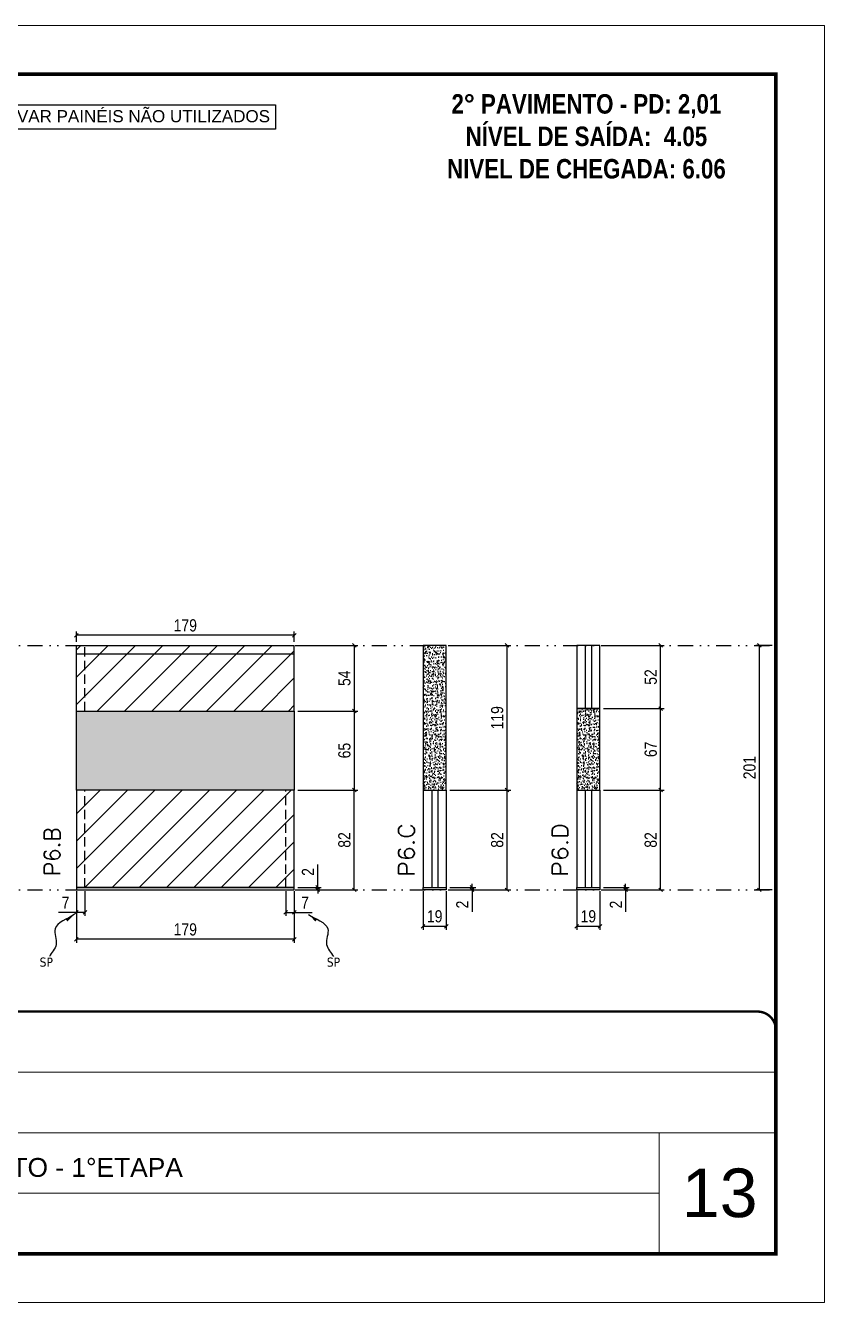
# Model space of a CAD drawing. Extents: x 14400 to 24104, y -21631 to 6985.
# Drawn here: x 15242 to 15898, y 2489 to 3539 of the extents above; entities that cross this region are included whole.
import ezdxf
from ezdxf.enums import TextEntityAlignment as Align

# ---------------------------------------------------------------- set-up
doc = ezdxf.new("R2010")
doc.units = 0
for name, pattern in [('CONTINUO', [0]), ('DASHED', [0.75, 0.5, -0.25]), ('DIVIDE2', [0.625, 0.25, -0.125, 0, -0.125, 0, -0.125]), ('HIDDEN', [0.375, 0.25, -0.125])]:
    doc.linetypes.add(name, pattern=pattern)
for name, color, linetype, lineweight in [('CARIMBO', 255, 'Continuous', 9), ('Folhas', 255, 'Continuous', 9), ('Hachura', 251, 'Continuous', 9), ('SARRAFO DE PRESSAO', 251, 'DASHED', 9), ('Texto Seção', 7, 'Continuous', 15)]:
    doc.layers.add(name, color=color, linetype=linetype, lineweight=lineweight)
for name, color, linetype in [('COTA', 241, 'Continuous'), ('NOMENCLATURA', 7, 'Continuous'), ('Nível', 160, 'Continuous'), ('Painéis', 200, 'Continuous'), ('SARR_2.2x7', 40, 'Continuous'), ('texto', 7, 'Continuous')]:
    doc.layers.add(name, color=color, linetype=linetype)
doc.styles.add('ARIAL', font='arial.ttf')
doc.styles.add('COTA TECNICA', font='techl___.ttf', dxfattribs={"height": 10})
doc.styles.add('COTA TECNICA-50', font='techl___.ttf', dxfattribs={"height": 10})
doc.styles.add('REGUA-120', font='ROMANS.shx', dxfattribs={"height": 15})
doc.styles.add('ROMANC', font='techb___.ttf', dxfattribs={"height": 2.5})
doc.styles.get("Standard").update_dxf_attribs({"font": 'arial.ttf'})
doc.dimstyles.new('COTA PAINEL-50', dxfattribs={"dimtxt": 10, "dimasz": 3, "dimexe": 3, "dimexo": 3, "dimgap": 3, "dimtad": 1, "dimdec": 1, "dimzin": 12, "dimdsep": 46, "dimtxsty": 'COTA TECNICA-50', "dimblk1": 'OBLIQUE', "dimblk2": 'OBLIQUE', "dimsah": 1, "dimcen": 0.9, "dimclrd": 4, "dimclre": 4, "dimclrt": 240, "dimadec": 1, "dimazin": 3, "dimtfac": 1, "dimtdec": 1, "dimtmove": 0, "dimatfit": 3, "dimfxl": 1, "dimtolj": 1, "dimtzin": 12, "dimarcsym": 0})
doc.dimstyles.new('PAINEL', dxfattribs={"dimtxt": 10, "dimasz": 3, "dimexe": 3, "dimexo": 3, "dimgap": 3, "dimtad": 1, "dimdec": 1, "dimzin": 12, "dimdsep": 46, "dimtxsty": 'COTA TECNICA', "dimblk1": 'OBLIQUE', "dimblk2": 'OBLIQUE', "dimsah": 1, "dimcen": 0.9, "dimclrd": 4, "dimclre": 4, "dimclrt": 240, "dimadec": 1, "dimazin": 3, "dimtfac": 1, "dimtdec": 1, "dimtmove": 0, "dimatfit": 3, "dimfxl": 1, "dimtolj": 1, "dimtzin": 12, "dimarcsym": 0})
doc.dimstyles.get("Standard").update_dxf_attribs({"dimtxt": 0.18, "dimasz": 0.18, "dimexe": 0.18, "dimexo": 0.0625, "dimgap": 0.09, "dimtad": 0, "dimtih": 1, "dimtoh": 1, "dimdec": 4, "dimzin": 0, "dimdsep": 46, "dimtxsty": 'Standard', "dimcen": 0.09, "dimadec": 0, "dimazin": 0, "dimtfac": 1, "dimtdec": 4, "dimtofl": 0, "dimtmove": 0, "dimatfit": 3, "dimfxl": 1, "dimtolj": 1, "dimtzin": 0, "dimarcsym": 0})

# ---------------------------------------------------------------- blocks, each defined once
blk = doc.blocks.new('9999999999')
at = {"color": 30, "linetype": 'CONTINUO'}
for p, q in [((98564.6, 34379.6), (99584, 34379.6)), ((98564.6, 34329.8), (99488, 34329.8)), ((99584, 34329.8), (99488, 34329.8)), ((99488, 34329.8), (99488, 34230.2)), ((98564.6, 34280), (99488, 34280))]:
    blk.add_line(p, q, dxfattribs=at)
at = {"color": 30, "linetype": 'CONTINUO', "const_width": 2}
blk.add_lwpolyline([(99584, 34230.2), (99584, 34414.4, 0.414214), (99569, 34429.4), (98229, 34429.4, 0.414214), (98214, 34414.4), (98214, 34245.2, 0.414214), (98229, 34230.2), (99584, 34230.2)], format="xyb", dxfattribs=at)
at = {"layer": 'Folhas'}
blk.add_lwpolyline([(98139, 34190.2), (99624, 34190.2), (99624, 35240.2), (98139, 35240.2)], close=True, dxfattribs=at)
at = {"layer": 'Folhas', "color": 30, "const_width": 3}
blk.add_lwpolyline([(98214, 34230.2), (99584, 34230.2), (99584, 35200.2), (98214, 35200.2)], close=True, dxfattribs=at)
at = {"color": 7, "linetype": 'Continuous', "ltscale": 5, "style": 'ARIAL'}
blk.add_text('2°PAVIMENTO - 1°ETAPA', height=15.483, dxfattribs=at).set_placement((98837.7, 34293.5))
blk = doc.blocks.new('_Oblique')
at = {"color": 0, "linetype": 'ByBlock', "lineweight": -2}
blk.add_line((-0.5, -0.5), (0.5, 0.5), dxfattribs=at)
blk = doc.blocks.new('*D816')
at = {"layer": 'COTA', "color": 4, "lineweight": -2, "transparency": 16777216}
for p, q in [((15283.6, 2827.3), (15283.6, 2784.6)), ((15462.6, 2827.3), (15462.6, 2784.6)), ((15462.6, 2787.6), (15283.6, 2787.6))]:
    blk.add_line(p, q, dxfattribs=at)
at = {"layer": 'Defpoints', "color": 0, "transparency": 16777216}
for p in [(15283.6, 2830.3), (15462.6, 2830.3), (15283.6, 2787.6)]:
    blk.add_point(p, dxfattribs=at)
at = {"layer": 'COTA', "color": 4, "lineweight": -2, "transparency": 16777216, "xscale": 3, "yscale": 3, "zscale": 3, "rotation": 180}
blk.add_blockref('_Oblique', (15283.6, 2787.6), dxfattribs=at)
at = {"layer": 'COTA', "color": 4, "lineweight": -2, "transparency": 16777216, "xscale": 3, "yscale": 3, "zscale": 3}
blk.add_blockref('_Oblique', (15462.6, 2787.6), dxfattribs=at)
at = {"layer": 'COTA', "color": 240, "transparency": 16777216, "insert": (15373.1, 2795.7), "char_height": 10, "attachment_point": 5, "style": 'COTA TECNICA'}
blk.add_mtext('\\A1;179', dxfattribs=at)
blk = doc.blocks.new('*D817')
at = {"layer": 'COTA', "color": 4, "lineweight": -2, "transparency": 16777216}
for p, q in [((15455.6, 2827.3), (15455.6, 2806.8)), ((15462.6, 2825.3), (15462.6, 2806.8)), ((15455.6, 2809.8), (15462.6, 2809.8)), ((15462.6, 2809.8), (15477.3, 2809.8))]:
    blk.add_line(p, q, dxfattribs=at)
at = {"layer": 'Defpoints', "color": 0, "transparency": 16777216}
for p in [(15455.6, 2830.3), (15462.6, 2828.3), (15462.6, 2809.8)]:
    blk.add_point(p, dxfattribs=at)
at = {"layer": 'COTA', "color": 4, "lineweight": -2, "transparency": 16777216, "xscale": 3, "yscale": 3, "zscale": 3, "rotation": 180}
blk.add_blockref('_Oblique', (15455.6, 2809.8), dxfattribs=at)
at = {"layer": 'COTA', "color": 4, "lineweight": -2, "transparency": 16777216, "xscale": 3, "yscale": 3, "zscale": 3}
blk.add_blockref('_Oblique', (15462.6, 2809.8), dxfattribs=at)
at = {"layer": 'COTA', "color": 240, "transparency": 16777216, "insert": (15471.5, 2817.8), "char_height": 10, "attachment_point": 5, "style": 'COTA TECNICA-50'}
blk.add_mtext('\\A1;7', dxfattribs=at)
blk = doc.blocks.new('*D818')
at = {"layer": 'COTA', "color": 4, "lineweight": -2, "transparency": 16777216}
for p, q in [((15283.6, 2825.3), (15283.6, 2806.8)), ((15290.6, 2827.3), (15290.6, 2806.8)), ((15283.6, 2809.8), (15268.9, 2809.8)), ((15290.6, 2809.8), (15283.6, 2809.8))]:
    blk.add_line(p, q, dxfattribs=at)
at = {"layer": 'Defpoints', "color": 0, "transparency": 16777216}
for p in [(15283.6, 2828.3), (15290.6, 2830.3), (15283.6, 2809.8)]:
    blk.add_point(p, dxfattribs=at)
at = {"layer": 'COTA', "color": 4, "lineweight": -2, "transparency": 16777216, "xscale": 3, "yscale": 3, "zscale": 3, "rotation": 180}
blk.add_blockref('_Oblique', (15283.6, 2809.8), dxfattribs=at)
at = {"layer": 'COTA', "color": 4, "lineweight": -2, "transparency": 16777216, "xscale": 3, "yscale": 3, "zscale": 3}
blk.add_blockref('_Oblique', (15290.6, 2809.8), dxfattribs=at)
at = {"layer": 'COTA', "color": 240, "transparency": 16777216, "insert": (15274.7, 2817.8), "char_height": 10, "attachment_point": 5, "style": 'COTA TECNICA-50'}
blk.add_mtext('\\A1;7', dxfattribs=at)
blk = doc.blocks.new('*D820')
at = {"layer": 'COTA', "color": 4, "linetype": 'ByBlock', "lineweight": -2, "transparency": 16777216}
for p, q in [((15465.6, 2910.3), (15515, 2910.3)), ((15512, 2828.3), (15512, 2910.3)), ((15465.6, 2828.3), (15515, 2828.3))]:
    blk.add_line(p, q, dxfattribs=at)
at = {"layer": 'Defpoints', "color": 0, "linetype": 'ByBlock', "transparency": 16777216}
for p in [(15462.6, 2910.3), (15512, 2910.3), (15462.6, 2828.3)]:
    blk.add_point(p, dxfattribs=at)
at = {"layer": 'COTA', "color": 4, "linetype": 'ByBlock', "lineweight": -2, "transparency": 16777216, "xscale": 3, "yscale": 3, "zscale": 3}
for p, rotation in [((15512, 2910.3), 90), ((15512, 2828.3), 270)]:
    blk.add_blockref('_Oblique', p, dxfattribs=dict(at, rotation=rotation))
at = {"layer": 'COTA', "color": 240, "linetype": 'ByBlock', "transparency": 16777216, "insert": (15503.9, 2869.3), "char_height": 10, "attachment_point": 5, "rotation": 90, "style": 'COTA TECNICA'}
blk.add_mtext('\\A1;82', dxfattribs=at)
blk = doc.blocks.new('*D819')
at = {"layer": 'COTA', "color": 4, "lineweight": -2, "transparency": 16777216}
for p, q in [((15481.9, 2830.3), (15481.9, 2849.1)), ((15465.6, 2830.3), (15484.9, 2830.3)), ((15465.6, 2828.3), (15484.9, 2828.3)), ((15481.9, 2828.3), (15481.9, 2830.3)), ((15481.9, 2828.3), (15481.9, 2825.3))]:
    blk.add_line(p, q, dxfattribs=at)
at = {"layer": 'Defpoints', "color": 0, "transparency": 16777216}
for p in [(15462.6, 2830.3), (15462.6, 2828.3), (15481.9, 2828.3)]:
    blk.add_point(p, dxfattribs=at)
at = {"layer": 'COTA', "color": 4, "lineweight": -2, "transparency": 16777216, "xscale": 3, "yscale": 3, "zscale": 3}
for p, rotation in [((15481.9, 2830.3), 270), ((15481.9, 2828.3), 90)]:
    blk.add_blockref('_Oblique', p, dxfattribs=dict(at, rotation=rotation))
at = {"layer": 'COTA', "color": 240, "transparency": 16777216, "insert": (15473.9, 2843), "char_height": 10, "attachment_point": 5, "rotation": 90, "style": 'COTA TECNICA-50'}
blk.add_mtext('\\A1;2', dxfattribs=at)
blk = doc.blocks.new('*D821')
at = {"layer": 'COTA', "color": 4, "linetype": 'ByBlock', "lineweight": -2, "transparency": 16777216}
for p, q in [((15465.6, 2910.3), (15515, 2910.3)), ((15512, 2828.3), (15512, 2910.3)), ((15465.6, 2828.3), (15515, 2828.3))]:
    blk.add_line(p, q, dxfattribs=at)
at = {"layer": 'Defpoints', "color": 0, "linetype": 'ByBlock', "transparency": 16777216}
for p in [(15462.6, 2910.3), (15512, 2910.3), (15462.6, 2828.3)]:
    blk.add_point(p, dxfattribs=at)
at = {"layer": 'COTA', "color": 4, "linetype": 'ByBlock', "lineweight": -2, "transparency": 16777216, "xscale": 3, "yscale": 3, "zscale": 3}
for p, rotation in [((15512, 2910.3), 90), ((15512, 2828.3), 270)]:
    blk.add_blockref('_Oblique', p, dxfattribs=dict(at, rotation=rotation))
at = {"layer": 'COTA', "color": 240, "linetype": 'ByBlock', "transparency": 16777216, "insert": (15503.9, 2869.3), "char_height": 10, "attachment_point": 5, "rotation": 90, "style": 'COTA TECNICA'}
blk.add_mtext('\\A1;82', dxfattribs=at)
blk = doc.blocks.new('*D822')
at = {"layer": 'COTA', "color": 4, "lineweight": -2, "transparency": 16777216}
for p, q in [((15855.5, 3029.3), (15842, 3029.3)), ((15845, 2828.3), (15845, 3029.3)), ((15855.5, 2828.3), (15842, 2828.3))]:
    blk.add_line(p, q, dxfattribs=at)
at = {"layer": 'Defpoints', "color": 0, "transparency": 16777216}
for p in [(15845, 3029.3), (15858.5, 3029.3), (15858.5, 2828.3)]:
    blk.add_point(p, dxfattribs=at)
at = {"layer": 'COTA', "color": 4, "lineweight": -2, "transparency": 16777216, "xscale": 3, "yscale": 3, "zscale": 3}
for p, rotation in [((15845, 3029.3), 90), ((15845, 2828.3), 270)]:
    blk.add_blockref('_Oblique', p, dxfattribs=dict(at, rotation=rotation))
at = {"layer": 'COTA', "color": 240, "transparency": 16777216, "insert": (15836.9, 2928.8), "char_height": 10, "attachment_point": 5, "rotation": 90, "style": 'COTA TECNICA'}
blk.add_mtext('\\A1;201', dxfattribs=at)
blk = doc.blocks.new('*D823')
at = {"layer": 'COTA', "color": 4, "lineweight": -2, "transparency": 16777216}
for p, q in [((15568.6, 2827.3), (15568.6, 2795.4)), ((15587.6, 2827.3), (15587.6, 2795.4)), ((15568.6, 2798.4), (15587.6, 2798.4))]:
    blk.add_line(p, q, dxfattribs=at)
at = {"layer": 'Defpoints', "color": 0, "transparency": 16777216}
for p in [(15568.6, 2830.3), (15587.6, 2830.3), (15587.6, 2798.4)]:
    blk.add_point(p, dxfattribs=at)
at = {"layer": 'COTA', "color": 4, "lineweight": -2, "transparency": 16777216, "xscale": 3, "yscale": 3, "zscale": 3, "rotation": 180}
blk.add_blockref('_Oblique', (15568.6, 2798.4), dxfattribs=at)
at = {"layer": 'COTA', "color": 4, "lineweight": -2, "transparency": 16777216, "xscale": 3, "yscale": 3, "zscale": 3}
blk.add_blockref('_Oblique', (15587.6, 2798.4), dxfattribs=at)
at = {"layer": 'COTA', "color": 240, "transparency": 16777216, "insert": (15578.1, 2806.5), "char_height": 10, "attachment_point": 5, "style": 'COTA TECNICA'}
blk.add_mtext('\\A1;19', dxfattribs=at)
blk = doc.blocks.new('*D824')
at = {"layer": 'COTA', "color": 4, "lineweight": -2, "transparency": 16777216}
for p, q in [((15590.6, 2830.3), (15611.8, 2830.3)), ((15590.6, 2828.3), (15611.8, 2828.3)), ((15608.8, 2830.3), (15608.8, 2833.3)), ((15608.8, 2830.3), (15608.8, 2828.3)), ((15608.8, 2828.3), (15608.8, 2810.2))]:
    blk.add_line(p, q, dxfattribs=at)
at = {"layer": 'Defpoints', "color": 0, "transparency": 16777216}
for p in [(15587.6, 2830.3), (15587.6, 2828.3), (15608.8, 2830.3)]:
    blk.add_point(p, dxfattribs=at)
at = {"layer": 'COTA', "color": 4, "lineweight": -2, "transparency": 16777216, "xscale": 3, "yscale": 3, "zscale": 3}
for p, rotation in [((15608.8, 2830.3), 270), ((15608.8, 2828.3), 90)]:
    blk.add_blockref('_Oblique', p, dxfattribs=dict(at, rotation=rotation))
at = {"layer": 'COTA', "color": 240, "transparency": 16777216, "insert": (15600.8, 2816.2), "char_height": 10, "attachment_point": 5, "rotation": 90, "style": 'COTA TECNICA-50'}
blk.add_mtext('\\A1;2', dxfattribs=at)
blk = doc.blocks.new('*D825')
at = {"layer": 'COTA', "color": 4, "lineweight": -2, "transparency": 16777216}
for p, q in [((15590.6, 2910.3), (15640.6, 2910.3)), ((15637.6, 2828.3), (15637.6, 2910.3)), ((15590.6, 2828.3), (15640.6, 2828.3))]:
    blk.add_line(p, q, dxfattribs=at)
at = {"layer": 'Defpoints', "color": 0, "transparency": 16777216}
for p in [(15587.6, 2910.3), (15637.6, 2910.3), (15587.6, 2828.3)]:
    blk.add_point(p, dxfattribs=at)
at = {"layer": 'COTA', "color": 4, "lineweight": -2, "transparency": 16777216, "xscale": 3, "yscale": 3, "zscale": 3}
for p, rotation in [((15637.6, 2910.3), 90), ((15637.6, 2828.3), 270)]:
    blk.add_blockref('_Oblique', p, dxfattribs=dict(at, rotation=rotation))
at = {"layer": 'COTA', "color": 240, "transparency": 16777216, "insert": (15629.5, 2869.3), "char_height": 10, "attachment_point": 5, "rotation": 90, "style": 'COTA TECNICA-50'}
blk.add_mtext('\\A1;82', dxfattribs=at)
blk = doc.blocks.new('*D826')
at = {"layer": 'COTA', "color": 4, "lineweight": -2, "transparency": 16777216}
for p, q in [((15590.6, 3029.3), (15640.6, 3029.3)), ((15637.6, 2910.3), (15637.6, 3029.3)), ((15590.6, 2910.3), (15640.6, 2910.3))]:
    blk.add_line(p, q, dxfattribs=at)
at = {"layer": 'Defpoints', "color": 0, "transparency": 16777216}
for p in [(15587.6, 3029.3), (15637.6, 3029.3), (15587.6, 2910.3)]:
    blk.add_point(p, dxfattribs=at)
at = {"layer": 'COTA', "color": 4, "lineweight": -2, "transparency": 16777216, "xscale": 3, "yscale": 3, "zscale": 3}
for p, rotation in [((15637.6, 3029.3), 90), ((15637.6, 2910.3), 270)]:
    blk.add_blockref('_Oblique', p, dxfattribs=dict(at, rotation=rotation))
at = {"layer": 'COTA', "color": 240, "transparency": 16777216, "insert": (15629.5, 2969.8), "char_height": 10, "attachment_point": 5, "rotation": 90, "style": 'COTA TECNICA'}
blk.add_mtext('\\A1;119', dxfattribs=at)
blk = doc.blocks.new('*D1976')
at = {"layer": 'COTA', "color": 4, "lineweight": -2, "transparency": 16777216}
for p, q in [((15465.6, 2975.3), (15515, 2975.3)), ((15512, 2975.3), (15512, 2910.3)), ((15465.6, 2910.3), (15515, 2910.3))]:
    blk.add_line(p, q, dxfattribs=at)
at = {"layer": 'Defpoints', "color": 0, "transparency": 16777216}
for p in [(15462.6, 2975.3), (15462.6, 2910.3), (15512, 2910.3)]:
    blk.add_point(p, dxfattribs=at)
at = {"layer": 'COTA', "color": 4, "lineweight": -2, "transparency": 16777216, "xscale": 3, "yscale": 3, "zscale": 3}
for p, rotation in [((15512, 2975.3), 90), ((15512, 2910.3), 270)]:
    blk.add_blockref('_Oblique', p, dxfattribs=dict(at, rotation=rotation))
at = {"layer": 'COTA', "color": 240, "transparency": 16777216, "insert": (15503.9, 2942.8), "char_height": 10, "attachment_point": 5, "rotation": 90, "style": 'COTA TECNICA'}
blk.add_mtext('\\A1;65', dxfattribs=at)
blk = doc.blocks.new('*D1977')
at = {"layer": 'COTA', "color": 4, "lineweight": -2, "transparency": 16777216}
for p, q in [((15283.6, 3032.3), (15283.6, 3040.6)), ((15462.6, 3037.6), (15283.6, 3037.6)), ((15462.6, 3032.3), (15462.6, 3040.6))]:
    blk.add_line(p, q, dxfattribs=at)
at = {"layer": 'Defpoints', "color": 0, "transparency": 16777216}
for p in [(15283.6, 3037.6), (15283.6, 3029.3), (15462.6, 3029.3)]:
    blk.add_point(p, dxfattribs=at)
at = {"layer": 'COTA', "color": 4, "lineweight": -2, "transparency": 16777216, "xscale": 3, "yscale": 3, "zscale": 3, "rotation": 180}
blk.add_blockref('_Oblique', (15283.6, 3037.6), dxfattribs=at)
at = {"layer": 'COTA', "color": 4, "lineweight": -2, "transparency": 16777216, "xscale": 3, "yscale": 3, "zscale": 3}
blk.add_blockref('_Oblique', (15462.6, 3037.6), dxfattribs=at)
at = {"layer": 'COTA', "color": 240, "transparency": 16777216, "insert": (15373.1, 3045.7), "char_height": 10, "attachment_point": 5, "style": 'COTA TECNICA'}
blk.add_mtext('\\A1;179', dxfattribs=at)
blk = doc.blocks.new('*D1978')
at = {"layer": 'COTA', "color": 4, "lineweight": -2, "transparency": 16777216}
for p, q in [((15694.9, 2827.3), (15694.9, 2795.4)), ((15713.9, 2827.3), (15713.9, 2795.4)), ((15694.9, 2798.4), (15713.9, 2798.4))]:
    blk.add_line(p, q, dxfattribs=at)
at = {"layer": 'Defpoints', "color": 0, "transparency": 16777216}
for p in [(15694.9, 2830.3), (15713.9, 2830.3), (15713.9, 2798.4)]:
    blk.add_point(p, dxfattribs=at)
at = {"layer": 'COTA', "color": 4, "lineweight": -2, "transparency": 16777216, "xscale": 3, "yscale": 3, "zscale": 3, "rotation": 180}
blk.add_blockref('_Oblique', (15694.9, 2798.4), dxfattribs=at)
at = {"layer": 'COTA', "color": 4, "lineweight": -2, "transparency": 16777216, "xscale": 3, "yscale": 3, "zscale": 3}
blk.add_blockref('_Oblique', (15713.9, 2798.4), dxfattribs=at)
at = {"layer": 'COTA', "color": 240, "transparency": 16777216, "insert": (15704.4, 2806.5), "char_height": 10, "attachment_point": 5, "style": 'COTA TECNICA'}
blk.add_mtext('\\A1;19', dxfattribs=at)
blk = doc.blocks.new('*D1979')
at = {"layer": 'COTA', "color": 4, "lineweight": -2, "transparency": 16777216}
for p, q in [((15716.9, 2830.3), (15738, 2830.3)), ((15716.9, 2828.3), (15738, 2828.3)), ((15735, 2830.3), (15735, 2833.3)), ((15735, 2830.3), (15735, 2828.3)), ((15735, 2828.3), (15735, 2810.2))]:
    blk.add_line(p, q, dxfattribs=at)
at = {"layer": 'Defpoints', "color": 0, "transparency": 16777216}
for p in [(15713.9, 2830.3), (15713.9, 2828.3), (15735, 2830.3)]:
    blk.add_point(p, dxfattribs=at)
at = {"layer": 'COTA', "color": 4, "lineweight": -2, "transparency": 16777216, "xscale": 3, "yscale": 3, "zscale": 3}
for p, rotation in [((15735, 2830.3), 270), ((15735, 2828.3), 90)]:
    blk.add_blockref('_Oblique', p, dxfattribs=dict(at, rotation=rotation))
at = {"layer": 'COTA', "color": 240, "transparency": 16777216, "insert": (15727, 2816.2), "char_height": 10, "attachment_point": 5, "rotation": 90, "style": 'COTA TECNICA-50'}
blk.add_mtext('\\A1;2', dxfattribs=at)
blk = doc.blocks.new('*D1980')
at = {"layer": 'COTA', "color": 4, "lineweight": -2, "transparency": 16777216}
for p, q in [((15716.9, 2910.3), (15766.8, 2910.3)), ((15763.8, 2828.3), (15763.8, 2910.3)), ((15716.9, 2828.3), (15766.8, 2828.3))]:
    blk.add_line(p, q, dxfattribs=at)
at = {"layer": 'Defpoints', "color": 0, "transparency": 16777216}
for p in [(15713.9, 2910.3), (15763.8, 2910.3), (15713.9, 2828.3)]:
    blk.add_point(p, dxfattribs=at)
at = {"layer": 'COTA', "color": 4, "lineweight": -2, "transparency": 16777216, "xscale": 3, "yscale": 3, "zscale": 3}
for p, rotation in [((15763.8, 2910.3), 90), ((15763.8, 2828.3), 270)]:
    blk.add_blockref('_Oblique', p, dxfattribs=dict(at, rotation=rotation))
at = {"layer": 'COTA', "color": 240, "transparency": 16777216, "insert": (15755.7, 2869.3), "char_height": 10, "attachment_point": 5, "rotation": 90, "style": 'COTA TECNICA-50'}
blk.add_mtext('\\A1;82', dxfattribs=at)
blk = doc.blocks.new('*D1981')
at = {"layer": 'COTA', "color": 4, "lineweight": -2, "transparency": 16777216}
for p, q in [((15716.9, 2977.3), (15766.8, 2977.3)), ((15763.8, 2910.3), (15763.8, 2977.3)), ((15716.9, 2910.3), (15766.8, 2910.3))]:
    blk.add_line(p, q, dxfattribs=at)
at = {"layer": 'Defpoints', "color": 0, "transparency": 16777216}
for p in [(15713.9, 2977.3), (15763.8, 2977.3), (15713.9, 2910.3)]:
    blk.add_point(p, dxfattribs=at)
at = {"layer": 'COTA', "color": 4, "lineweight": -2, "transparency": 16777216, "xscale": 3, "yscale": 3, "zscale": 3}
for p, rotation in [((15763.8, 2977.3), 90), ((15763.8, 2910.3), 270)]:
    blk.add_blockref('_Oblique', p, dxfattribs=dict(at, rotation=rotation))
at = {"layer": 'COTA', "color": 240, "transparency": 16777216, "insert": (15755.7, 2943.8), "char_height": 10, "attachment_point": 5, "rotation": 90, "style": 'COTA TECNICA'}
blk.add_mtext('\\A1;67', dxfattribs=at)
blk = doc.blocks.new('*D1982')
at = {"layer": 'COTA', "color": 4, "lineweight": -2, "transparency": 16777216}
for p, q in [((15716.9, 3029.3), (15766.8, 3029.3)), ((15763.8, 2977.3), (15763.8, 3029.3)), ((15716.9, 2977.3), (15766.8, 2977.3))]:
    blk.add_line(p, q, dxfattribs=at)
at = {"layer": 'Defpoints', "color": 0, "transparency": 16777216}
for p in [(15713.9, 3029.3), (15763.8, 3029.3), (15713.9, 2977.3)]:
    blk.add_point(p, dxfattribs=at)
at = {"layer": 'COTA', "color": 4, "lineweight": -2, "transparency": 16777216, "xscale": 3, "yscale": 3, "zscale": 3}
for p, rotation in [((15763.8, 3029.3), 90), ((15763.8, 2977.3), 270)]:
    blk.add_blockref('_Oblique', p, dxfattribs=dict(at, rotation=rotation))
at = {"layer": 'COTA', "color": 240, "transparency": 16777216, "insert": (15755.7, 3003.3), "char_height": 10, "attachment_point": 5, "rotation": 90, "style": 'COTA TECNICA'}
blk.add_mtext('\\A1;52', dxfattribs=at)
blk = doc.blocks.new('*D2206')
at = {"layer": 'COTA', "color": 4, "lineweight": -2, "transparency": 16777216}
for p, q in [((15465.6, 3029.3), (15515, 3029.3)), ((15512, 3029.3), (15512, 2975.3)), ((15465.6, 2975.3), (15515, 2975.3))]:
    blk.add_line(p, q, dxfattribs=at)
at = {"layer": 'Defpoints', "color": 0, "transparency": 16777216}
for p in [(15462.6, 3029.3), (15462.6, 2975.3), (15512, 2975.3)]:
    blk.add_point(p, dxfattribs=at)
at = {"layer": 'COTA', "color": 4, "lineweight": -2, "transparency": 16777216, "xscale": 3, "yscale": 3, "zscale": 3}
for p, rotation in [((15512, 3029.3), 90), ((15512, 2975.3), 270)]:
    blk.add_blockref('_Oblique', p, dxfattribs=dict(at, rotation=rotation))
at = {"layer": 'COTA', "color": 240, "transparency": 16777216, "insert": (15503.9, 3002.3), "char_height": 10, "attachment_point": 5, "rotation": 90, "style": 'COTA TECNICA'}
blk.add_mtext('\\A1;54', dxfattribs=at)

msp = doc.modelspace()

# ---------------------------------------------------------------- hatches: boundary and pattern name
at = {"layer": 'COTA'}
h = msp.add_hatch(dxfattribs=at)
h.set_pattern_fill('AR-CONC', color=256, scale=0.03)
h.set_pattern_definition([(50, (-3174.431, -1275.575), (5.4655401, -0.4781726), [0.5715, -6.2865]), (355, (-3174.431, -1275.575), (-1.0573026, 5.7317054), [0.4572, -5.0292175]), (100.451445, (-3173.9756, -1275.615), (4.4082374, 5.2535326), [0.4857003, -5.3427073]), (46.1842, (-3174.431, -1274.051), (8.1323712, -1.2612698), [0.85725, -9.42975]), (96.635558, (-3173.753, -1274.156), (7.122124, 7.4227837), [0.7285507, -8.0140682]), (351.18415, (-3174.431, -1274.051), (7.122124, 7.4227837), [0.685799, -7.543792]), (21, (-3173.669, -1274.432), (4.5484317, -3.0679559), [0.5715, -6.2865]), (326, (-3173.669, -1274.432), (1.8540609, 5.525639), [0.4572, -5.0292]), (71.451445, (-3173.29, -1274.688), (6.4024926, 2.457683), [0.4857003, -5.3426981]), (37.5, (-3174.431, -1275.5751), (0.0926581, 2.53665117), [0, -4.96824, 0, -5.1054, 0, -5.04825]), (7.5, (-3174.431, -1275.575), (2.00458988, 3.00541724), [0, -2.91084, 0, -4.85394, 0, -1.92405]), (327.5, (-3176.1303, -1275.5751), (4.06771786, -0.17186232), [0, -1.905, 0, -5.9436, 0, -7.8867]), (317.5, (-3176.8923, -1275.575), (4.44387544, 0.7627947), [0, -2.4765, 0, -3.94716, 0, -5.6007])])
h.paths.add_polyline_path([(15587.62, 3029.29), (15568.62, 3029.29), (15568.62, 2910.29), (15587.62, 2910.29)])
h = msp.add_hatch(dxfattribs=at)
h.set_pattern_fill('AR-CONC', color=256, scale=0.03)
h.paths.add_polyline_path([(15462.6, 2975.29), (15283.6, 2975.29), (15283.6, 2910.29), (15462.6, 2910.29)])
h = msp.add_hatch(dxfattribs=at)
h.set_pattern_fill('AR-CONC', color=256, scale=0.03)
h.set_pattern_definition([(50, (-3048.2003, -1275.575), (5.4655401, -0.4781726), [0.5715, -6.2865]), (355, (-3048.2003, -1275.575), (-1.0573026, 5.7317054), [0.4572, -5.0292175]), (100.451445, (-3047.745, -1275.615), (4.4082374, 5.2535326), [0.4857003, -5.3427073]), (46.1842, (-3048.2003, -1274.051), (8.1323712, -1.2612698), [0.85725, -9.42975]), (96.635558, (-3047.523, -1274.156), (7.122124, 7.4227837), [0.7285507, -8.0140682]), (351.18415, (-3048.2, -1274.051), (7.122124, 7.4227837), [0.685799, -7.543792]), (21, (-3047.4383, -1274.432), (4.5484317, -3.0679559), [0.5715, -6.2865]), (326, (-3047.4383, -1274.432), (1.8540609, 5.525639), [0.4572, -5.0292]), (71.451445, (-3047.0593, -1274.688), (6.4024926, 2.457683), [0.4857003, -5.3426981]), (37.5, (-3048.2003, -1275.5751), (0.0926581, 2.53665117), [0, -4.96824, 0, -5.1054, 0, -5.04825]), (7.5, (-3048.2003, -1275.575), (2.00458988, 3.00541724), [0, -2.91084, 0, -4.85394, 0, -1.92405]), (327.5, (-3049.8996, -1275.5751), (4.06771786, -0.17186232), [0, -1.905, 0, -5.9436, 0, -7.8867]), (317.5, (-3050.6616, -1275.575), (4.44387544, 0.7627947), [0, -2.4765, 0, -3.94716, 0, -5.6007])])
h.paths.add_polyline_path([(15713.85, 2977.29), (15694.85, 2977.29), (15694.85, 2910.29), (15713.85, 2910.29)])
at = {"layer": 'Hachura', "linetype": 'ByBlock'}
h = msp.add_hatch(dxfattribs=at)
h.set_pattern_fill('ANSI31', color=256, scale=5)
h.paths.add_polyline_path([(15462.6, 3029.29), (15283.6, 3029.29), (15283.6, 2975.29), (15462.6, 2975.29)])
h.paths.add_polyline_path([(15462.6, 2910.29), (15283.6, 2910.29), (15283.6, 2830.29), (15462.6, 2830.29)])

# ---------------------------------------------------------------- linework, layer by layer
msp.add_lwpolyline([(15181.49, 3473.93), (15447.11, 3473.93), (15447.11, 3453.86), (15181.49, 3453.86)], close=True)
at = {"layer": 'COTA'}
for p, q in [((15283.6, 2910.29), (15283.6, 2975.29)), ((15462.6, 2975.29), (15462.6, 2910.29))]:
    msp.add_line(p, q, dxfattribs=at)
for points in [[(15568.62, 2910.29), (15587.62, 2910.29), (15587.62, 3029.29), (15568.62, 3029.29)], [(15694.85, 2910.29), (15713.85, 2910.29), (15713.85, 2977.29), (15694.85, 2977.29)]]:
    msp.add_lwpolyline(points, close=True, dxfattribs=at)
at = {"layer": 'Nível', "color": 4, "linetype": 'DIVIDE2', "ltscale": 50}
for p, q in [((14488.47, 3029.29), (15858.47, 3029.29)), ((14488.47, 2828.29), (15858.47, 2828.29))]:
    msp.add_line(p, q, dxfattribs=at)
at = {"layer": 'Painéis'}
for p, q in [((15283.6, 2975.29), (15283.6, 3029.29)), ((15283.6, 3029.29), (15462.6, 3029.29)), ((15462.6, 2975.29), (15462.6, 3029.29)), ((15283.6, 2975.29), (15462.6, 2975.29)), ((15462.6, 2910.29), (15283.6, 2910.29)), ((15283.6, 2910.29), (15283.6, 2830.29)), ((15462.6, 2830.29), (15462.6, 2910.29)), ((15568.62, 2910.29), (15568.62, 2830.29)), ((15568.62, 2910.29), (15587.62, 2910.29)), ((15587.62, 2910.29), (15587.62, 2830.29)), ((15694.85, 2910.29), (15694.85, 2830.29)), ((15694.85, 2910.29), (15713.85, 2910.29)), ((15713.85, 2910.29), (15713.85, 2830.29)), ((15283.6, 2830.29), (15462.6, 2830.29)), ((15568.62, 2830.29), (15587.62, 2830.29)), ((15568.62, 2828.29), (15568.62, 2830.29)), ((15587.62, 2828.29), (15568.62, 2828.29)), ((15587.62, 2830.29), (15587.62, 2828.29)), ((15694.85, 2830.29), (15713.85, 2830.29)), ((15694.85, 2828.29), (15694.85, 2830.29)), ((15713.85, 2828.29), (15694.85, 2828.29)), ((15713.85, 2830.29), (15713.85, 2828.29))]:
    msp.add_line(p, q, dxfattribs=at)
for points in [[(15694.85, 2977.29), (15713.85, 2977.29), (15713.85, 3029.29), (15694.85, 3029.29)], [(15462.6, 2830.29), (15283.6, 2830.29), (15283.6, 2828.29), (15462.6, 2828.29)]]:
    msp.add_lwpolyline(points, close=True, dxfattribs=at)
at = {"layer": 'SARR_2.2x7', "linetype": 'HIDDEN', "ltscale": 30}
for p, q in [((15290.6, 2975.29), (15290.6, 3029.29)), ((15290.6, 2830.29), (15290.6, 2910.29)), ((15455.6, 2830.29), (15455.6, 2910.29))]:
    msp.add_line(p, q, dxfattribs=at)
at = {"layer": 'SARR_2.2x7'}
for p, q in [((15701.85, 3029.29), (15701.85, 2977.29)), ((15706.85, 3029.29), (15706.85, 2977.29)), ((15283.6, 3022.29), (15462.6, 3022.29)), ((15575.62, 2910.29), (15575.62, 2830.29)), ((15580.62, 2910.29), (15580.62, 2830.29)), ((15701.85, 2910.29), (15701.85, 2830.29)), ((15706.85, 2910.29), (15706.85, 2830.29))]:
    msp.add_line(p, q, dxfattribs=at)

# ---------------------------------------------------------------- block references
at = {"layer": 'SARRAFO DE PRESSAO', "color": 6, "linetype": 'ByBlock'}
msp.add_blockref('9999999999', (-83725.51, -31701.2), dxfattribs=at)

# ---------------------------------------------------------------- texts
at = {"style": 'ARIAL'}
msp.add_text('RESERVAR PAINÉIS NÃO UTILIZADOS', height=10, dxfattribs=at).set_placement((15314.65, 3464.46), align=Align.MIDDLE_CENTER)
at = {"layer": 'CARIMBO', "style": 'ARIAL'}
msp.add_text('13', height=40, dxfattribs=at).set_placement((15781.33, 2559.15))
at = {"layer": 'NOMENCLATURA', "color": 2, "insert": (15702.79, 3482.59), "char_height": 16, "attachment_point": 2, "style": 'ROMANC'}
msp.add_mtext_dynamic_manual_height_columns('2° PAVIMENTO - PD: 2,01\\PNÍVEL DE SAÍDA:  4.05\\PNIVEL DE CHEGADA: 6.06', width=432.3511, gutter_width=1, heights=[0], dxfattribs=at)
at = {"layer": 'texto', "color": 0, "char_height": 7.5, "attachment_point": 5}
for insert in [(15258.82, 2768.79), (15494.85, 2768.79)]:
    msp.add_mtext('{\\fTahoma|b0|i0|c0|p34;\\C4;SP}', dxfattribs=dict(at, insert=insert))
at = {"layer": 'Texto Seção', "style": 'REGUA-120', "width": 1.1}
for s, p in [('P6.C', (15561.37, 2839.05)), ('P6.D', (15687.6, 2839.05))]:
    msp.add_text(s, height=13, rotation=90, dxfattribs=at).set_placement(p)
at = {"layer": 'Texto Seção', "insert": (15270.13, 2839.54), "char_height": 13, "width": 285.3299, "attachment_point": 7, "rotation": 90, "style": 'REGUA-120'}
msp.add_mtext('\\pt26;P6.B', dxfattribs=at)

# ---------------------------------------------------------------- dimensions: what is measured, and where the dimension line sits
at = {"layer": 'COTA'}
for base, p1, p2, dimstyle, picture, middle in [((15283.6, 3037.64), (15462.6, 3029.29), (15283.6, 3029.29), 'PAINEL', '*D1977', (15373.1, 3045.74)), ((15462.6, 2809.78), (15455.6, 2830.29), (15462.6, 2828.29), 'COTA PAINEL-50', '*D817', (15471.47, 2817.85))]:
    dim = msp.add_linear_dim(base=base, p1=p1, p2=p2, dimstyle=dimstyle, dxfattribs=at)
    dim.commit()
    dim.dimension.update_dxf_attribs({"geometry": picture, "text_midpoint": middle})
for base, p1, p2, angle, dimstyle, picture, middle in [((15511.97, 2975.29), (15462.6, 3029.29), (15462.6, 2975.29), 90, 'PAINEL', '*D2206', (15503.86, 3002.29)), ((15637.61, 3029.29), (15587.62, 2910.29), (15587.62, 3029.29), 90, 'PAINEL', '*D826', (15629.52, 2969.79)), ((15763.84, 3029.29), (15713.85, 2977.29), (15713.85, 3029.29), 90, 'PAINEL', '*D1982', (15755.73, 3003.29)), ((15844.97, 3029.29), (15858.47, 2828.29), (15858.47, 3029.29), 90, 'PAINEL', '*D822', (15836.87, 2928.79)), ((15511.97, 2910.29), (15462.6, 2975.29), (15462.6, 2910.29), 90, 'PAINEL', '*D1976', (15503.86, 2942.79)), ((15763.84, 2977.29), (15713.85, 2910.29), (15713.85, 2977.29), 90, 'PAINEL', '*D1981', (15755.74, 2943.79)), ((15637.61, 2910.29), (15587.62, 2828.29), (15587.62, 2910.29), 90, 'COTA PAINEL-50', '*D825', (15629.52, 2869.29)), ((15763.84, 2910.29), (15713.85, 2828.29), (15713.85, 2910.29), 90, 'COTA PAINEL-50', '*D1980', (15755.75, 2869.29)), ((15283.6, 2809.78), (15290.6, 2830.29), (15283.6, 2828.29), 180, 'COTA PAINEL-50', '*D818', (15274.73, 2817.85))]:
    dim = msp.add_linear_dim(base=base, p1=p1, p2=p2, angle=angle, dimstyle=dimstyle, dxfattribs=at)
    dim.commit()
    dim.dimension.update_dxf_attribs({"geometry": picture, "text_midpoint": middle})
at = {"layer": 'COTA', "linetype": 'ByBlock'}
for picture in ['*D820', '*D821']:
    dim = msp.add_aligned_dim(p1=(15462.6, 2828.29), p2=(15462.6, 2910.29), distance=-49.37, dimstyle='PAINEL', dxfattribs=at)
    dim.commit()
    dim.dimension.update_dxf_attribs({"geometry": picture, "text_midpoint": (15503.87, 2869.29)})
at = {"layer": 'COTA'}
for base, p1, p2, picture, middle in [((15481.86, 2828.29), (15462.6, 2830.29), (15462.6, 2828.29), '*D819', (15481.86, 2843.03)), ((15608.82, 2830.29), (15587.62, 2828.29), (15587.62, 2830.29), '*D824', (15608.82, 2816.23)), ((15735.05, 2830.29), (15713.85, 2828.29), (15713.85, 2830.29), '*D1979', (15735.05, 2816.23))]:
    dim = msp.add_linear_dim(base=base, p1=p1, p2=p2, angle=90, dimstyle='COTA PAINEL-50', dxfattribs=at)
    dim.commit()
    dim.dimension.update_dxf_attribs({"geometry": picture, "text_midpoint": middle, "dimtype": 160})
dim = msp.add_linear_dim(base=(15283.6, 2787.61), p1=(15462.6, 2830.29), p2=(15283.6, 2830.29), angle=180, dimstyle='PAINEL', override={"dimarcsym": 2}, dxfattribs=at)
dim.commit()
dim.dimension.update_dxf_attribs({"geometry": '*D816', "text_midpoint": (15373.1, 2795.71)})
for base, p1, p2, picture, middle in [((15587.62, 2798.39), (15568.62, 2830.29), (15587.62, 2830.29), '*D823', (15578.12, 2806.48)), ((15713.85, 2798.39), (15694.85, 2830.29), (15713.85, 2830.29), '*D1978', (15704.35, 2806.48))]:
    dim = msp.add_linear_dim(base=base, p1=p1, p2=p2, dimstyle='PAINEL', override={"dimarcsym": 2}, dxfattribs=at)
    dim.commit()
    dim.dimension.update_dxf_attribs({"geometry": picture, "text_midpoint": middle})

# ---------------------------------------------------------------- leaders
at = {"layer": 'COTA', "path_type": 1}
for points in [[(15281.77, 2808.1), (15265.99, 2796.27), (15266.91, 2783.26), (15261.36, 2773.48)], [(15474.43, 2808.1), (15490.21, 2796.27), (15489.29, 2783.26), (15494.84, 2773.48)]]:
    msp.add_leader(points, dimstyle='Standard', override={"dimasz": 8}, dxfattribs=at)

doc.saveas('drawing.dxf')
